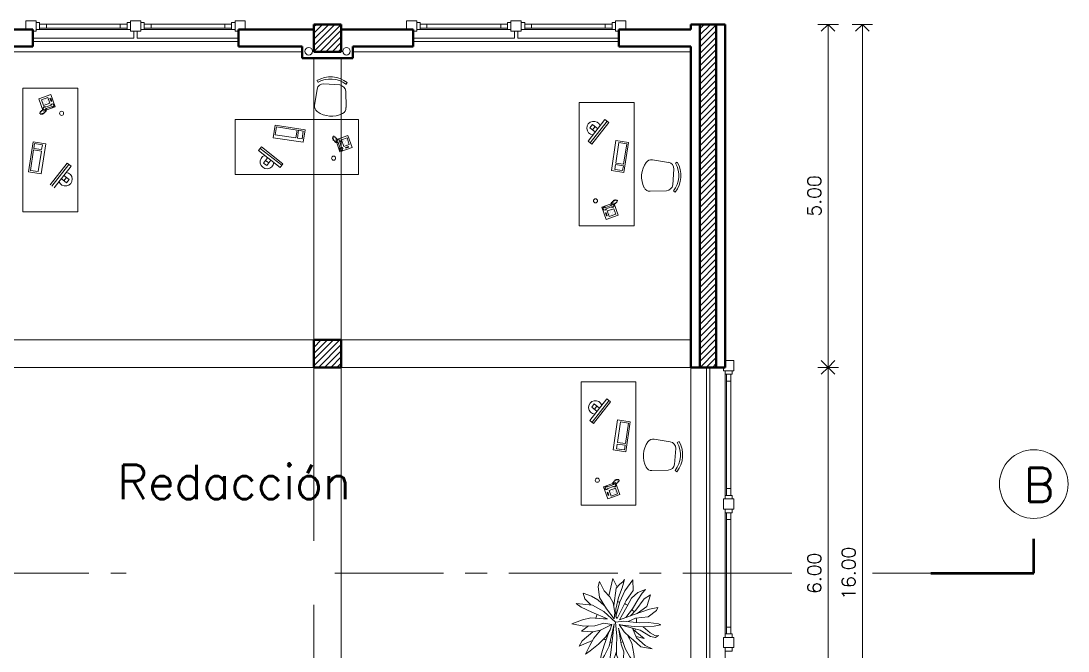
# Model space of a CAD drawing. Extents: x 1018 to 1366, y -109 to 186.
# Drawn here: x 1114.64 to 1129.91, y 119.28 to 128.47 of the extents above; entities that cross this region are included whole.
import ezdxf

# ---------------------------------------------------------------- set-up
doc = ezdxf.new("R2010")
doc.units = 0
doc.header["$LTSCALE"] = 0.5
doc.linetypes.add('CENTER', pattern=[50.8, 31.75, -6.35, 6.35, -6.35])
doc.layers.get('0').update_dxf_attribs({"linetype": 'CONTINUOUS'})
doc.layers.get('Defpoints').update_dxf_attribs({"linetype": 'CONTINUOUS'})
for name, color, linetype, lineweight in [('Acotaciones', 9, 'CONTINUOUS', 9), ('Carpintería', 55, 'CONTINUOUS', 20), ('Detalles .05', 243, 'CONTINUOUS', 5), ('Detalles 01', 8, 'CONTINUOUS', 9), ('Equipamiento movil', 33, 'CONTINUOUS', 9), ('Muros corte', 7, 'CONTINUOUS', 40), ('Punta 02', 11, 'CONTINUOUS', 20), ('Punta 05', 52, 'CONTINUOUS', 50), ('Tratamiento pisos', 251, 'CONTINUOUS', 9), ('Vidrios', 147, 'CONTINUOUS', 13)]:
    doc.layers.add(name, color=color, linetype=linetype, lineweight=lineweight)
doc.styles.add('Texto 2 mm', font='simplex.shx', dxfattribs={"height": 0.2})
doc.styles.add('Texto 5 mm', font='simplex.shx', dxfattribs={"height": 0.5})
doc.dimstyles.new('Primera línea', dxfattribs={"dimscale": 0, "dimtxt": 0.2, "dimasz": 0.2, "dimexe": 0.15, "dimexo": 0, "dimgap": 0.1, "dimtad": 1, "dimzin": 4, "dimdsep": 46, "dimtxsty": 'Texto 2 mm', "dimblk": 'OPEN90', "dimcen": 2.5, "dimclrd": 256, "dimclre": 256, "dimclrt": 256, "dimadec": 0, "dimazin": 0, "dimtfac": 1, "dimtmove": 2, "dimatfit": 3, "dimldrblk": 'OPEN90', "dimfxl": 1, "dimtolj": 1, "dimtzin": 0, "dimlwd": -1, "dimlwe": -1, "dimarcsym": 0})
doc.dimstyles.new('Segunda línea', dxfattribs={"dimscale": 0, "dimtxt": 0.2, "dimasz": 0.2, "dimexe": 0.15, "dimexo": 0.5, "dimgap": 0.1, "dimtad": 1, "dimzin": 4, "dimdsep": 46, "dimtxsty": 'Texto 2 mm', "dimblk": 'OPEN90', "dimcen": 2.5, "dimclrd": 256, "dimclre": 256, "dimclrt": 256, "dimadec": 0, "dimazin": 0, "dimtfac": 1, "dimtmove": 2, "dimatfit": 3, "dimldrblk": 'OPEN90', "dimfxl": 1, "dimtolj": 1, "dimtzin": 0, "dimlwd": -1, "dimlwe": -1, "dimarcsym": 0})
pattern_1 = [(45, (-1.931384, 0.21057), (-0.0449012806, 0.0449012806), [])]

# ---------------------------------------------------------------- blocks, each defined once
blk = doc.blocks.new('_Open90')
at = {"color": 0, "linetype": 'ByBlock', "lineweight": -2}
for p, q in [((0, 0), (-1, 0)), ((-0.5, 0.5), (0, 0)), ((0, 0), (-0.5, -0.5))]:
    blk.add_line(p, q, dxfattribs=at)
blk = doc.blocks.new('*D236')
at = {"layer": 'Acotaciones', "transparency": 16777216}
for p, q in [((1126.264, 123.416), (1126.564, 123.416)), ((1126.414, 117.616), (1126.414, 123.216)), ((1126.264, 117.416), (1126.564, 117.416))]:
    blk.add_line(p, q, dxfattribs=at)
at = {"layer": 'Defpoints', "color": 0, "transparency": 16777216}
for p in [(1126.264, 123.416), (1126.414, 123.416), (1126.264, 117.416)]:
    blk.add_point(p, dxfattribs=at)
at = {"layer": 'Acotaciones', "transparency": 16777216, "xscale": 0.2, "yscale": 0.2, "zscale": 0.2}
for p, rotation in [((1126.414, 123.416), 90), ((1126.414, 117.416), 270)]:
    blk.add_blockref('_Open90', p, dxfattribs=dict(at, rotation=rotation))
at = {"layer": 'Acotaciones', "transparency": 16777216, "insert": (1126.214, 120.416), "char_height": 0.2, "attachment_point": 5, "rotation": 90, "style": 'Texto 2 mm'}
blk.add_mtext('\\A1;6.00', dxfattribs=at)
blk = doc.blocks.new('*D237')
at = {"layer": 'Acotaciones', "transparency": 16777216}
for p, q in [((1126.264, 128.416), (1126.564, 128.416)), ((1126.414, 123.616), (1126.414, 128.216)), ((1126.264, 123.416), (1126.564, 123.416))]:
    blk.add_line(p, q, dxfattribs=at)
at = {"layer": 'Defpoints', "color": 0, "transparency": 16777216}
for p in [(1126.264, 128.416), (1126.414, 128.416), (1126.264, 123.416)]:
    blk.add_point(p, dxfattribs=at)
at = {"layer": 'Acotaciones', "transparency": 16777216, "xscale": 0.2, "yscale": 0.2, "zscale": 0.2}
for p, rotation in [((1126.414, 128.416), 90), ((1126.414, 123.416), 270)]:
    blk.add_blockref('_Open90', p, dxfattribs=dict(at, rotation=rotation))
at = {"layer": 'Acotaciones', "transparency": 16777216, "insert": (1126.214, 125.916), "char_height": 0.2, "attachment_point": 5, "rotation": 90, "style": 'Texto 2 mm'}
blk.add_mtext('\\A1;5.00', dxfattribs=at)
blk = doc.blocks.new('*D238')
at = {"layer": 'Acotaciones', "transparency": 16777216}
for p, q in [((1126.764, 128.416), (1127.064, 128.416)), ((1126.914, 112.616), (1126.914, 128.216)), ((1126.764, 112.416), (1127.064, 112.416))]:
    blk.add_line(p, q, dxfattribs=at)
at = {"layer": 'Defpoints', "color": 0, "transparency": 16777216}
for p in [(1126.264, 128.416), (1126.914, 128.416), (1126.264, 112.416)]:
    blk.add_point(p, dxfattribs=at)
at = {"layer": 'Acotaciones', "transparency": 16777216, "xscale": 0.2, "yscale": 0.2, "zscale": 0.2}
for p, rotation in [((1126.914, 128.416), 90), ((1126.914, 112.416), 270)]:
    blk.add_blockref('_Open90', p, dxfattribs=dict(at, rotation=rotation))
at = {"layer": 'Acotaciones', "transparency": 16777216, "insert": (1126.714, 120.416), "char_height": 0.2, "attachment_point": 5, "rotation": 90, "style": 'Texto 2 mm'}
blk.add_mtext('\\A1;16.00', dxfattribs=at)
blk = doc.blocks.new('TELEFONO')
at = {"layer": 'Detalles .05'}
for p, q in [((0.139, 0.134), (-0.098, 0.134)), ((-0.098, 0.134), (-0.098, -0.099)), ((-0.071, 0.089), (-0.071, -0.055)), ((-0.043, 0.089), (-0.043, -0.055)), ((0.108, 0.063), (0, 0.063)), ((0, 0.063), (0, -0.063)), ((0.081, 0.108), (0.023, 0.108)), ((0.023, 0.108), (0.023, 0.094)), ((0.023, 0.094), (0.081, 0.094)), ((0.027, 0.041), (0.027, 0.041)), ((0.027, 0.014), (0.027, 0.014)), ((0.054, 0.041), (0.054, 0.041)), ((0.054, 0.014), (0.054, 0.014)), ((0.081, 0.094), (0.081, 0.108)), ((0.081, 0.041), (0.081, 0.041)), ((0.081, 0.014), (0.081, 0.014)), ((0.108, -0.063), (0.108, 0.063)), ((0.139, -0.099), (0.139, 0.134)), ((-0.129, -0.104), (-0.147, -0.11)), ((-0.129, -0.116), (-0.147, -0.121)), ((-0.129, -0.127), (-0.147, -0.133)), ((-0.129, -0.139), (-0.147, -0.145)), ((-0.124, -0.093), (-0.141, -0.098)), ((-0.124, -0.15), (-0.141, -0.156)), ((-0.118, -0.081), (-0.135, -0.087)), ((-0.118, -0.162), (-0.135, -0.168)), ((-0.112, -0.07), (-0.129, -0.075)), ((-0.106, -0.058), (-0.124, -0.064)), ((-0.104, -0.17), (-0.122, -0.176)), ((-0.101, -0.047), (-0.118, -0.052)), ((-0.089, -0.156), (-0.106, -0.162)), ((-0.083, -0.145), (-0.101, -0.15)), ((-0.098, -0.099), (0.139, -0.099)), ((-0.078, -0.133), (-0.095, -0.139)), ((-0.072, -0.121), (-0.089, -0.127)), ((-0.067, -0.083), (-0.078, -0.116)), ((0, -0.063), (0.108, -0.063)), ((0.027, -0.013), (0.027, -0.013)), ((0.027, -0.04), (0.027, -0.04)), ((0.054, -0.013), (0.054, -0.013)), ((0.054, -0.04), (0.054, -0.04)), ((0.081, -0.013), (0.081, -0.013)), ((0.081, -0.04), (0.081, -0.04))]:
    blk.add_line(p, q, dxfattribs=at)
for centre, start, end in [((-0.057, 0.089), 298.4915, 241.5085), ((-0.057, -0.055), 118.4915, 61.5085)]:
    blk.add_arc(centre, 0.0302, start, end, dxfattribs=at)
blk = doc.blocks.new('RECTANG')
for p, q in [((1, 1), (0, 1)), ((0, 1), (0, 0)), ((1, 0), (1, 1)), ((0, 0), (1, 0))]:
    blk.add_line(p, q)
blk = doc.blocks.new('KEYBOARD', base_point=(60, 294))
for p, xscale, yscale, zscale in [((60, 294), 19, 8, 19), ((61, 295), 13, 5, 13), ((75, 295), 3, 5, 3)]:
    blk.add_blockref('RECTANG', p, dxfattribs=dict(xscale=xscale, yscale=yscale, zscale=zscale))
blk = doc.blocks.new('silla compu')
for p, q in [((-0.198, 0.131), (-0.215, -0.107)), ((0.255, 0.058), (0.197, -0.173)), ((-0.225, -0.207), (-0.247, -0.23)), ((0.092, -0.242), (-0.137, -0.206)), ((0.175, -0.271), (0.188, -0.3))]:
    blk.add_line(p, q)
for centre, radius, start, end in [((-0.105, 0.124), 0.0936, 112.4967, 175.8734), ((-0.005, -0.116), 0.354, 49.3107, 112.4967), ((0.175, 0.085), 0.0838, 341.6928, 53.5518), ((-0.122, -0.113), 0.0936, 175.8734, 260.9037), ((0.022, 0.055), 0.392, 226.6455, 295.1618), ((0.022, 0.055), 0.361, 226.6972, 295.1102), ((0.098, -0.138), 0.105, 266.1879, 340.6498)]:
    blk.add_arc(centre, radius, start, end)
blk = doc.blocks.new('Planta 1')
for p, q in [((-0.039, 0.64), (-0.099, 0.388)), ((0.024, 0.515), (-0.039, 0.64)), ((0.132, 0.627), (0.097, 0.506)), ((0.113, 0.595), (0.132, 0.627)), ((0.137, 0.461), (0.254, 0.622)), ((0.254, 0.622), (0.257, 0.466)), ((-0.233, 0.595), (-0.254, 0.525)), ((-0.254, 0.525), (-0.236, 0.364)), ((-0.166, 0.461), (-0.233, 0.595)), ((-0.084, 0.372), (-0.166, 0.461)), ((-0.027, 0.244), (0.009, 0.498)), ((0.009, 0.498), (0.057, 0.553)), ((0.097, 0.506), (0.041, 0.362)), ((0.057, 0.553), (0.113, 0.595)), ((0.063, 0.299), (0.137, 0.461)), ((0.257, 0.466), (0.156, 0.317)), ((0.438, 0.481), (0.326, 0.436)), ((0.387, 0.426), (0.438, 0.481)), ((-0.35, 0.384), (-0.47, 0.424)), ((-0.47, 0.424), (-0.446, 0.342)), ((-0.446, 0.342), (-0.358, 0.254)), ((-0.259, 0.329), (-0.35, 0.384)), ((-0.164, 0.246), (-0.259, 0.329)), ((-0.236, 0.364), (-0.134, 0.198)), ((-0.033, 0.287), (-0.084, 0.372)), ((0.041, 0.362), (0.004, 0.193)), ((0.156, 0.317), (0.026, 0.055)), ((0.233, 0.354), (0.164, 0.225)), ((0.326, 0.436), (0.233, 0.354)), ((0.246, 0.198), (0.326, 0.329)), ((0.416, 0.342), (0.297, 0.18)), ((0.326, 0.329), (0.387, 0.426)), ((0.512, 0.401), (0.416, 0.342)), ((0.456, 0.232), (0.512, 0.401)), ((-0.337, 0.252), (-0.574, 0.277)), ((-0.574, 0.277), (-0.502, 0.222)), ((-0.502, 0.222), (-0.345, 0.15)), ((-0.172, 0.158), (-0.337, 0.252)), ((0.002, 0.002), (-0.172, 0.158)), ((-0.134, 0.198), (-0.021, 0.051)), ((-0.012, 0.145), (-0.033, 0.287)), ((0.004, 0.087), (0.063, 0.299)), ((0.004, 0.193), (0.004, 0.087)), ((0.164, 0.225), (0.102, 0.113)), ((0.149, 0.072), (0.246, 0.198)), ((0.297, 0.18), (0.22, 0.096)), ((0.496, 0.195), (0.257, 0.111)), ((0.315, 0.131), (0.456, 0.232)), ((0.475, 0.081), (0.597, 0.173)), ((0.616, 0.217), (0.496, 0.195)), ((0.597, 0.173), (0.616, 0.217)), ((-0.483, 0.039), (-0.637, -0.021)), ((-0.361, 0.068), (-0.483, 0.039)), ((-0.177, 0.051), (-0.361, 0.068)), ((-0.345, 0.15), (-0.116, 0.05)), ((-0.116, 0.05), (-0.177, 0.051)), ((-0.021, 0.051), (-0.012, 0.145)), ((0.002, 0.002), (0.121, 0.019)), ((0.017, -0.2), (0.002, 0.002)), ((0.026, 0.055), (0.004, 0.087)), ((0.102, 0.113), (0.058, 0.039)), ((0.257, 0.111), (0.058, 0.039)), ((0.121, 0.019), (0.347, -0.006)), ((0.182, 0.012), (0.291, 0.061)), ((0.291, 0.061), (0.475, 0.081)), ((-0.637, -0.021), (-0.464, -0.053)), ((-0.394, -0.051), (-0.496, -0.128)), ((-0.496, -0.128), (-0.331, -0.138)), ((-0.331, -0.138), (-0.486, -0.267)), ((-0.464, -0.053), (-0.302, -0.048)), ((-0.331, -0.138), (-0.22, -0.115)), ((-0.22, -0.115), (-0.318, -0.232)), ((-0.302, -0.048), (-0.172, -0.011)), ((-0.053, -0.03), (-0.22, -0.115)), ((-0.172, -0.011), (-0.053, -0.03)), ((-0.097, -0.141), (-0.164, -0.334)), ((-0.142, -0.212), (-0.076, -0.108)), ((-0.092, -0.346), (-0.019, -0.022)), ((-0.076, -0.108), (-0.053, -0.03)), ((-0.068, -0.438), (-0.019, -0.022)), ((0.043, -0.084), (0.081, -0.319)), ((0.084, -0.22), (0.043, -0.084)), ((0.051, -0.031), (0.249, -0.086)), ((0.124, -0.138), (0.051, -0.031)), ((0.27, -0.061), (0.062, -0.034)), ((0.209, -0.215), (0.124, -0.138)), ((0.249, -0.086), (0.307, -0.227)), ((0.358, -0.113), (0.249, -0.086)), ((0.257, -0.103), (0.416, -0.237)), ((0.414, -0.066), (0.27, -0.061)), ((0.347, -0.006), (0.48, -0.001)), ((0.512, -0.207), (0.358, -0.113)), ((0.401, -0.065), (0.507, -0.153)), ((0.566, -0.056), (0.414, -0.066)), ((0.48, -0.001), (0.627, -0.023)), ((0.507, -0.153), (0.584, -0.195)), ((0.659, -0.036), (0.566, -0.056)), ((0.627, -0.023), (0.659, -0.036)), ((-0.486, -0.267), (-0.528, -0.349)), ((-0.462, -0.317), (-0.334, -0.262)), ((-0.318, -0.232), (-0.374, -0.336)), ((-0.246, -0.317), (-0.142, -0.212)), ((0.015, -0.354), (0.017, -0.2)), ((0.11, -0.294), (0.084, -0.22)), ((0.14, -0.379), (0.11, -0.294)), ((0.174, -0.184), (0.238, -0.304)), ((0.259, -0.254), (0.209, -0.215)), ((0.238, -0.304), (0.265, -0.456)), ((0.371, -0.356), (0.259, -0.254)), ((0.416, -0.237), (0.299, -0.208)), ((0.307, -0.227), (0.43, -0.336)), ((0.584, -0.222), (0.512, -0.207)), ((0.584, -0.195), (0.629, -0.192)), ((0.629, -0.192), (0.584, -0.222)), ((-0.528, -0.349), (-0.462, -0.317)), ((-0.374, -0.336), (-0.438, -0.461)), ((-0.438, -0.461), (-0.369, -0.416)), ((-0.369, -0.416), (-0.246, -0.317)), ((-0.206, -0.458), (-0.233, -0.6)), ((-0.164, -0.334), (-0.206, -0.458)), ((-0.161, -0.483), (-0.092, -0.346)), ((-0.086, -0.572), (-0.068, -0.438)), ((0.013, -0.425), (-0.041, -0.58)), ((0.012, -0.475), (0.015, -0.354)), ((0.081, -0.319), (0.121, -0.428)), ((0.121, -0.428), (0.116, -0.515)), ((0.209, -0.5), (0.14, -0.379)), ((0.265, -0.456), (0.281, -0.59)), ((0.536, -0.386), (0.371, -0.356)), ((0.43, -0.336), (0.536, -0.386)), ((-0.233, -0.6), (-0.161, -0.483)), ((-0.023, -0.649), (-0.086, -0.572)), ((-0.041, -0.58), (-0.023, -0.649)), ((0.057, -0.582), (0.012, -0.475)), ((0.084, -0.649), (0.057, -0.582)), ((0.116, -0.515), (0.1, -0.617)), ((0.281, -0.59), (0.209, -0.5)), ((0.1, -0.617), (0.084, -0.649))]:
    blk.add_line(p, q)
at = {"layer": 'Detalles .05'}
for start, end in [(125.0386, 125.0807), (79.6774, 86.207), (55.7777, 65.1238), (29.6412, 39.1255), (157.2574, 168.4231), (359.4429, 11.7162), (335.4998, 341.0401), (233.5733, 240.8096), (253.2847, 258.683), (283.2227, 289.1148), (309.5647, 313.1025)]:
    blk.add_arc((0.008, 0.001), 0.3, start, end, dxfattribs=at)

msp = doc.modelspace()

# ---------------------------------------------------------------- hatches: boundary and pattern name
at = {"layer": 'Detalles 01'}
h = msp.add_hatch(dxfattribs=at)
h.set_pattern_fill('ANSI31', color=256, scale=0.02, style=0)
h.set_pattern_definition(pattern_1)
h.paths.add_polyline_path([(1119.314, 128.416), (1118.914, 128.416), (1118.914, 128.016), (1119.314, 128.016)])
h = msp.add_hatch(dxfattribs=at)
h.set_pattern_fill('ANSI31', color=256, scale=0.02, style=0)
h.set_pattern_definition(pattern_1)
h.paths.add_polyline_path([(1124.544, 123.416), (1124.784, 123.416), (1124.784, 128.416), (1124.544, 128.416)])
h = msp.add_hatch(dxfattribs=at)
h.set_pattern_fill('ANSI31', color=256, scale=0.02, style=0)
h.set_pattern_definition(pattern_1)
h.paths.add_polyline_path([(1118.914, 123.416), (1119.314, 123.416), (1119.314, 123.816), (1118.914, 123.816)])

# ---------------------------------------------------------------- linework, layer by layer
at = {"layer": 'Carpintería'}
for p, q in [((1114.864, 128.466), (1114.714, 128.466)), ((1114.714, 128.466), (1114.714, 128.341)), ((1114.864, 128.466), (1114.864, 128.316)), ((1114.864, 128.441), (1114.914, 128.441)), ((1114.914, 128.441), (1114.914, 128.341)), ((1116.239, 128.441), (1116.189, 128.441)), ((1116.189, 128.341), (1116.189, 128.441)), ((1116.389, 128.466), (1116.239, 128.466)), ((1116.239, 128.466), (1116.239, 128.316)), ((1116.389, 128.466), (1116.389, 128.316)), ((1116.389, 128.441), (1116.439, 128.441)), ((1116.439, 128.441), (1116.439, 128.341)), ((1117.714, 128.441), (1117.714, 128.341)), ((1117.764, 128.441), (1117.714, 128.441)), ((1117.764, 128.466), (1117.764, 128.316)), ((1117.764, 128.466), (1117.914, 128.466)), ((1117.914, 128.466), (1117.914, 128.341)), ((1120.414, 128.466), (1120.264, 128.466)), ((1120.264, 128.466), (1120.264, 128.341)), ((1120.414, 128.466), (1120.414, 128.316)), ((1120.414, 128.441), (1120.464, 128.441)), ((1120.464, 128.441), (1120.464, 128.341)), ((1121.789, 128.441), (1121.739, 128.441)), ((1121.739, 128.341), (1121.739, 128.441)), ((1121.939, 128.466), (1121.789, 128.466)), ((1121.789, 128.466), (1121.789, 128.316)), ((1121.939, 128.466), (1121.939, 128.316)), ((1121.939, 128.441), (1121.989, 128.441)), ((1121.989, 128.441), (1121.989, 128.341)), ((1123.264, 128.441), (1123.264, 128.341)), ((1123.314, 128.441), (1123.264, 128.441)), ((1123.314, 128.466), (1123.314, 128.316)), ((1123.314, 128.466), (1123.464, 128.466)), ((1123.464, 128.466), (1123.464, 128.341)), ((1114.864, 128.316), (1114.814, 128.316)), ((1114.914, 128.341), (1114.864, 128.341)), ((1114.914, 128.421), (1116.189, 128.421)), ((1114.914, 128.361), (1116.189, 128.361)), ((1115.014, 128.421), (1115.014, 128.361)), ((1116.089, 128.421), (1116.089, 128.361)), ((1116.189, 128.341), (1116.239, 128.341)), ((1116.389, 128.316), (1116.239, 128.316)), ((1116.439, 128.341), (1116.389, 128.341)), ((1116.439, 128.421), (1117.714, 128.421)), ((1116.439, 128.361), (1117.714, 128.361)), ((1116.539, 128.421), (1116.539, 128.361)), ((1117.614, 128.421), (1117.614, 128.361)), ((1117.714, 128.341), (1117.764, 128.341)), ((1117.764, 128.316), (1117.814, 128.316)), ((1120.414, 128.316), (1120.364, 128.316)), ((1120.464, 128.341), (1120.414, 128.341)), ((1120.464, 128.421), (1121.739, 128.421)), ((1120.464, 128.361), (1121.739, 128.361)), ((1120.564, 128.421), (1120.564, 128.361)), ((1121.639, 128.421), (1121.639, 128.361)), ((1121.739, 128.341), (1121.789, 128.341)), ((1121.939, 128.316), (1121.789, 128.316)), ((1121.989, 128.341), (1121.939, 128.341)), ((1121.989, 128.421), (1123.264, 128.421)), ((1121.989, 128.361), (1123.264, 128.361)), ((1122.089, 128.421), (1122.089, 128.361)), ((1123.164, 128.421), (1123.164, 128.361)), ((1123.264, 128.341), (1123.314, 128.341)), ((1123.314, 128.316), (1123.364, 128.316)), ((1124.889, 123.416), (1124.889, 123.366)), ((1125.039, 123.516), (1124.914, 123.516)), ((1125.039, 123.516), (1125.039, 123.366)), ((1125.039, 123.366), (1124.889, 123.366)), ((1124.914, 123.366), (1124.914, 123.316)), ((1125.014, 123.316), (1124.914, 123.316)), ((1124.934, 121.549), (1124.934, 123.316)), ((1124.994, 121.549), (1124.994, 123.316)), ((1125.014, 123.366), (1125.014, 123.316)), ((1124.994, 123.216), (1124.934, 123.216)), ((1124.934, 121.649), (1124.994, 121.649)), ((1124.889, 121.499), (1124.889, 121.349)), ((1124.889, 121.499), (1125.039, 121.499)), ((1124.914, 121.499), (1124.914, 121.549)), ((1124.914, 121.549), (1125.014, 121.549)), ((1125.014, 121.549), (1125.014, 121.499)), ((1125.039, 121.499), (1125.039, 121.349)), ((1124.889, 121.349), (1125.039, 121.349)), ((1124.914, 121.349), (1124.914, 121.299)), ((1125.014, 121.299), (1124.914, 121.299)), ((1124.934, 119.532), (1124.934, 121.299)), ((1124.994, 119.532), (1124.994, 121.299)), ((1125.014, 121.349), (1125.014, 121.299)), ((1124.994, 121.199), (1124.934, 121.199)), ((1124.934, 119.632), (1124.994, 119.632)), ((1124.889, 119.482), (1124.889, 119.332)), ((1124.889, 119.482), (1125.039, 119.482)), ((1124.914, 119.482), (1124.914, 119.532)), ((1124.914, 119.532), (1125.014, 119.532)), ((1125.014, 119.532), (1125.014, 119.482)), ((1125.039, 119.482), (1125.039, 119.332)), ((1124.889, 119.332), (1125.039, 119.332)), ((1124.914, 119.332), (1124.914, 119.282)), ((1125.014, 119.282), (1124.914, 119.282)), ((1125.014, 119.332), (1125.014, 119.282))]:
    msp.add_line(p, q, dxfattribs=at)
at = {"layer": 'Detalles 01'}
for p, q in [((1116.189, 128.341), (1114.914, 128.341)), ((1116.289, 128.316), (1116.289, 128.216)), ((1116.339, 128.316), (1116.339, 128.216)), ((1117.714, 128.341), (1116.439, 128.341)), ((1121.739, 128.341), (1120.464, 128.341)), ((1121.839, 128.316), (1121.839, 128.216)), ((1121.889, 128.316), (1121.889, 128.216)), ((1123.264, 128.341), (1121.989, 128.341)), ((1116.289, 128.216), (1114.814, 128.216)), ((1117.814, 128.166), (1114.814, 128.166)), ((1117.814, 128.216), (1116.339, 128.216)), ((1121.839, 128.216), (1120.364, 128.216)), ((1123.364, 128.166), (1120.364, 128.166)), ((1123.364, 128.216), (1121.889, 128.216)), ((1124.639, 123.416), (1124.639, 117.416)), ((1124.689, 123.416), (1124.689, 117.416)), ((1124.914, 123.316), (1124.914, 121.549)), ((1124.914, 121.299), (1124.914, 119.532)), ((1124.914, 119.282), (1124.914, 117.516))]:
    msp.add_line(p, q, dxfattribs=at)
at = {"layer": 'Detalles 01', "linetype": 'CENTER', "ltscale": 0.1}
for p, q in [((1106.427, 120.416), (1116.176, 120.416)), ((1119.218, 120.416), (1125.933, 120.416)), ((1127.063, 120.416), (1127.914, 120.416))]:
    msp.add_line(p, q, dxfattribs=at)
at = {"layer": 'Detalles 01'}
for centre in [(1118.839, 128.023), (1119.39, 128.023)]:
    msp.add_circle(centre, 0.055, dxfattribs=at)
at = {"layer": 'Equipamiento movil'}
for p, q in [((1114.671, 127.485), (1114.671, 125.685)), ((1114.671, 127.485), (1115.471, 127.485)), ((1115.471, 125.685), (1115.471, 127.485)), ((1122.785, 127.279), (1122.785, 125.479)), ((1123.585, 127.279), (1122.785, 127.279)), ((1123.585, 125.479), (1123.585, 127.279)), ((1119.567, 127.029), (1117.767, 127.029)), ((1117.767, 127.029), (1117.767, 126.229)), ((1119.567, 127.029), (1119.567, 126.229)), ((1122.913, 126.714), (1123.16, 127.028)), ((1122.978, 126.956), (1122.941, 126.908)), ((1123.192, 127.004), (1122.945, 126.689)), ((1123.215, 126.985), (1122.968, 126.671)), ((1123.055, 126.895), (1122.978, 126.956)), ((1122.979, 126.879), (1123.016, 126.926)), ((1123.16, 127.028), (1123.215, 126.985)), ((1123.018, 126.848), (1122.941, 126.908)), ((1118.15, 126.633), (1118.107, 126.578)), ((1118.132, 126.609), (1118.446, 126.362)), ((1118.15, 126.633), (1118.464, 126.385)), ((1122.968, 126.671), (1122.913, 126.714)), ((1118.421, 126.33), (1118.107, 126.578)), ((1118.24, 126.473), (1118.18, 126.395)), ((1115.07, 126.078), (1115.317, 126.392)), ((1115.094, 126.059), (1115.341, 126.374)), ((1115.372, 126.349), (1115.125, 126.034)), ((1115.317, 126.392), (1115.372, 126.349)), ((1118.18, 126.395), (1118.227, 126.358)), ((1118.257, 126.396), (1118.21, 126.433)), ((1118.288, 126.435), (1118.227, 126.358)), ((1118.464, 126.385), (1118.421, 126.33)), ((1115.23, 126.168), (1115.307, 126.107)), ((1115.267, 126.215), (1115.344, 126.155)), ((1115.307, 126.184), (1115.269, 126.137)), ((1115.307, 126.107), (1115.344, 126.155)), ((1117.767, 126.229), (1119.567, 126.229)), ((1114.671, 125.685), (1115.471, 125.685)), ((1123.585, 125.479), (1122.785, 125.479)), ((1122.811, 123.207), (1122.811, 121.407)), ((1123.611, 123.207), (1122.811, 123.207)), ((1123.611, 121.407), (1123.611, 123.207)), ((1122.939, 122.642), (1123.187, 122.956)), ((1123.187, 122.956), (1123.242, 122.913)), ((1123.004, 122.883), (1122.967, 122.836)), ((1123.045, 122.775), (1122.967, 122.836)), ((1123.218, 122.931), (1122.971, 122.617)), ((1123.242, 122.913), (1122.994, 122.598)), ((1123.082, 122.822), (1123.004, 122.883)), ((1123.005, 122.806), (1123.042, 122.853)), ((1122.994, 122.598), (1122.939, 122.642)), ((1123.611, 121.407), (1122.811, 121.407))]:
    msp.add_line(p, q, dxfattribs=at)
for centre in [(1115.235, 127.12), (1119.202, 126.466), (1123.022, 125.844), (1123.048, 121.772)]:
    msp.add_circle(centre, 0.03, dxfattribs=at)
for centre, start, end in [((1122.995, 126.904), 19.6916, 263.9196), ((1118.231, 126.412), 109.6916, 353.9196), ((1115.29, 126.159), 199.6916, 83.9196), ((1123.021, 122.832), 19.6916, 263.9196)]:
    msp.add_arc(centre, 0.1, start, end, dxfattribs=at)
at = {"layer": 'Muros corte'}
for p, q in [((1114.814, 128.341), (1113.714, 128.341)), ((1114.814, 128.341), (1114.814, 128.091)), ((1118.914, 128.341), (1117.814, 128.341)), ((1117.814, 128.341), (1117.814, 128.091)), ((1119.314, 128.416), (1118.914, 128.416)), ((1118.914, 128.016), (1118.914, 128.416)), ((1119.314, 128.416), (1119.314, 128.016)), ((1120.364, 128.341), (1119.314, 128.341)), ((1120.364, 128.341), (1120.364, 128.091)), ((1124.414, 128.341), (1123.364, 128.341)), ((1123.364, 128.341), (1123.364, 128.091)), ((1124.914, 128.416), (1124.414, 128.416)), ((1124.414, 128.341), (1124.414, 128.416)), ((1124.544, 123.416), (1124.544, 128.416)), ((1124.784, 128.416), (1124.784, 123.416)), ((1124.914, 128.416), (1124.914, 123.416)), ((1114.814, 128.091), (1113.714, 128.091)), ((1118.744, 128.091), (1117.814, 128.091)), ((1118.744, 127.921), (1118.744, 128.091)), ((1119.314, 128.016), (1118.914, 128.016)), ((1120.364, 128.091), (1119.484, 128.091)), ((1119.484, 127.921), (1119.484, 128.091)), ((1124.414, 128.091), (1123.364, 128.091)), ((1124.414, 123.416), (1124.414, 128.091)), ((1119.484, 127.921), (1118.744, 127.921)), ((1119.314, 123.816), (1118.914, 123.816)), ((1118.914, 123.416), (1118.914, 123.816)), ((1119.314, 123.416), (1119.314, 123.816)), ((1119.314, 123.416), (1118.914, 123.416)), ((1124.914, 123.416), (1124.414, 123.416)), ((1124.739, 123.416), (1124.589, 123.416))]:
    msp.add_line(p, q, dxfattribs=at)
at = {"layer": 'Punta 02'}
msp.add_circle((1129.414, 121.716), 0.5, dxfattribs=at)
at = {"layer": 'Punta 05'}
for p, q in [((1129.414, 120.416), (1129.414, 120.916)), ((1127.914, 120.416), (1129.414, 120.416))]:
    msp.add_line(p, q, dxfattribs=at)
at = {"layer": 'Tratamiento pisos'}
for p, q in [((1113.714, 128.016), (1118.744, 128.016)), ((1119.484, 128.016), (1124.414, 128.016)), ((1118.914, 123.816), (1118.914, 127.921)), ((1119.314, 127.921), (1119.314, 123.816)), ((1118.914, 123.816), (1113.714, 123.816)), ((1119.314, 123.816), (1124.414, 123.816)), ((1118.914, 123.416), (1113.714, 123.416)), ((1118.914, 123.416), (1118.914, 120.889)), ((1119.314, 123.416), (1124.414, 123.416)), ((1119.314, 123.416), (1119.314, 117.416)), ((1124.414, 123.416), (1124.414, 117.416)), ((1118.914, 119.955), (1118.914, 117.416))]:
    msp.add_line(p, q, dxfattribs=at)

# ---------------------------------------------------------------- block references
at = {"layer": 'Detalles .05', "xscale": -0.8, "yscale": 0.8, "zscale": 0.8}
for p, rotation in [((1115.016, 127.251), 289.5246331456692), ((1119.333, 126.685), 199.5246331456691), ((1123.241, 125.713), 109.5246331456692), ((1123.267, 121.64), 109.5246331456692)]:
    msp.add_blockref('TELEFONO', p, dxfattribs=dict(at, rotation=rotation))
at = {"layer": 'Equipamiento movil', "xscale": -1}
for p, rotation in [((1119.148, 127.318), 166.8178875390342), ((1123.934, 126.22), 76.81788753903416), ((1123.96, 122.148), 76.81788753903416)]:
    msp.add_blockref('silla compu', p, dxfattribs=dict(at, rotation=rotation))
at = {"layer": 'Equipamiento movil', "xscale": -0.02326153846132684, "yscale": 0.02326153846151868, "zscale": 0.02326153846153847}
for p, rotation in [((1118.35, 126.947), 171.4219653329421), ((1114.754, 126.267), 261.4219653329421), ((1123.503, 126.696), 81.42196533294214), ((1123.529, 122.624), 81.42196533294214)]:
    msp.add_blockref('KEYBOARD', p, dxfattribs=dict(at, rotation=rotation))
at = {"layer": 'Vidrios', "color": 32}
msp.add_blockref('Planta 1', (1123.314, 119.7), dxfattribs=at)

# ---------------------------------------------------------------- texts
at = {"layer": 'Punta 05', "insert": (1129.267, 121.955), "char_height": 0.5, "width": 0.3999, "attachment_point": 1, "style": 'Texto 5 mm'}
msp.add_mtext('B', dxfattribs=at)
at = {"layer": 'Vidrios', "color": 0, "style": 'Texto 5 mm'}
msp.add_text('Redacción', height=0.5, dxfattribs=at).set_placement((1116.047, 121.496))

# ---------------------------------------------------------------- dimensions: what is measured, and where the dimension line sits
at = {"layer": 'Acotaciones'}
for base, p1, p2, dimstyle, picture, middle in [((1126.414, 128.416), (1126.264, 123.416), (1126.264, 128.416), 'Primera línea', '*D237', (1126.214, 125.916)), ((1126.914, 128.416), (1126.264, 112.416), (1126.264, 128.416), 'Segunda línea', '*D238', (1126.714, 120.416)), ((1126.414, 123.416), (1126.264, 117.416), (1126.264, 123.416), 'Primera línea', '*D236', (1126.214, 120.416))]:
    dim = msp.add_linear_dim(base=base, p1=p1, p2=p2, angle=90, dimstyle=dimstyle, override={"dimscale": 1}, dxfattribs=at)
    dim.commit()
    dim.dimension.update_dxf_attribs({"geometry": picture, "text_midpoint": middle})

doc.saveas('drawing.dxf')
